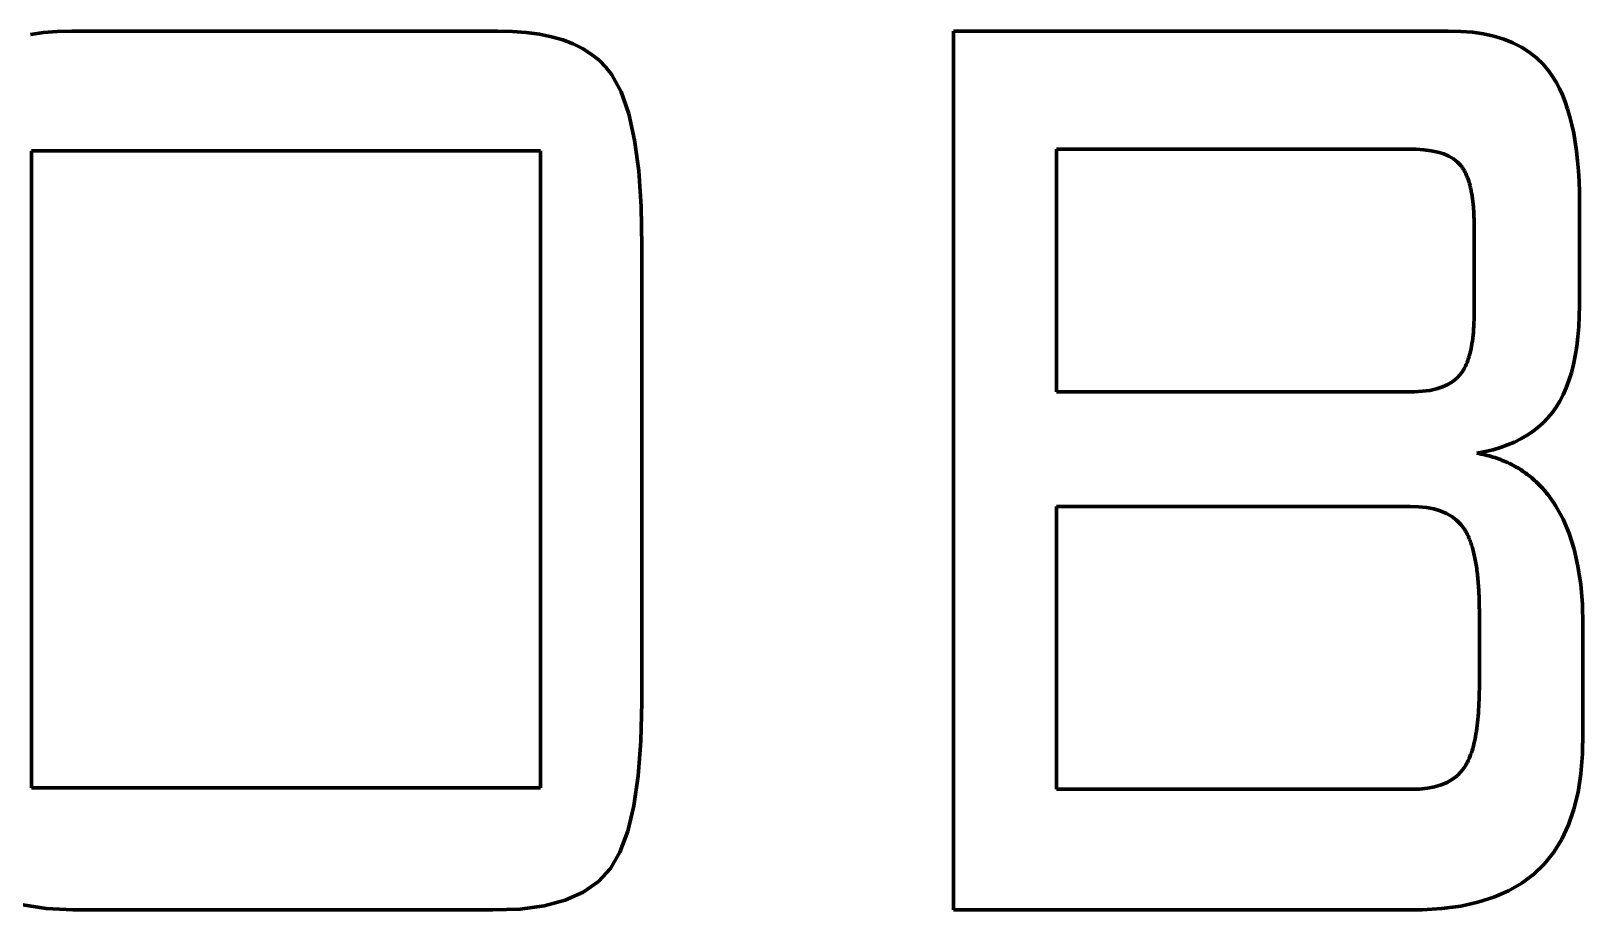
# Model space of a CAD drawing. Header units: millimetres. Extents: x 927 to 1533, y 508 to 795.
# Drawn here: x 1183.773 to 1188.036, y 638.744 to 641.157 of the extents above; entities that cross this region are included whole.
import ezdxf

# ---------------------------------------------------------------- set-up
doc = ezdxf.new("R2010")
doc.units = ezdxf.units.MM
doc.layers.add('1', color=7, linetype='Continuous', true_color=0xffffff)

msp = doc.modelspace()

# ---------------------------------------------------------------- linework, layer by layer
at = {"layer": '1', "color": 1, "linetype": 'Continuous', "lineweight": 70}
for p, q in [((1183.7715, 641.1477), (1183.8069, 641.1528)), ((1183.8069, 641.1528), (1183.8447, 641.156)), ((1183.8447, 641.156), (1183.885, 641.1572)), ((1183.885, 641.1572), (1183.9268, 641.1572)), ((1183.9268, 641.1572), (1183.9685, 641.1572)), ((1183.9685, 641.1572), (1184.0103, 641.1572)), ((1184.0103, 641.1572), (1184.0521, 641.1572)), ((1184.0521, 641.1572), (1184.0939, 641.1572)), ((1184.0939, 641.1572), (1184.1356, 641.1572)), ((1184.1356, 641.1572), (1184.1774, 641.1572)), ((1184.1774, 641.1572), (1184.2192, 641.1572)), ((1184.2192, 641.1572), (1184.2609, 641.1572)), ((1184.2609, 641.1572), (1184.3027, 641.1572)), ((1184.3027, 641.1572), (1184.3445, 641.1572)), ((1184.3445, 641.1572), (1184.3862, 641.1572)), ((1184.3862, 641.1572), (1184.428, 641.1572)), ((1184.428, 641.1572), (1184.4698, 641.1572)), ((1184.4698, 641.1572), (1184.5115, 641.1572)), ((1184.5115, 641.1572), (1184.5533, 641.1572)), ((1184.5533, 641.1572), (1184.5951, 641.1572)), ((1184.5951, 641.1572), (1184.6368, 641.1572)), ((1184.6368, 641.1572), (1184.6786, 641.1572)), ((1184.6786, 641.1572), (1184.7204, 641.1572)), ((1184.7204, 641.1572), (1184.7621, 641.1572)), ((1184.7621, 641.1572), (1184.8039, 641.1572)), ((1184.8039, 641.1572), (1184.8457, 641.1572)), ((1184.8457, 641.1572), (1184.8875, 641.1572)), ((1184.8875, 641.1572), (1184.9292, 641.1572)), ((1184.9292, 641.1572), (1184.971, 641.1572)), ((1184.971, 641.1572), (1185.0128, 641.1572)), ((1185.0128, 641.1572), (1185.0545, 641.1572)), ((1185.0545, 641.1572), (1185.0952, 641.1563)), ((1185.0952, 641.1563), (1185.1335, 641.1534)), ((1185.1335, 641.1534), (1185.1694, 641.1485)), ((1185.1694, 641.1485), (1185.2028, 641.1416)), ((1185.2028, 641.1416), (1185.2337, 641.1327)), ((1185.2337, 641.1327), (1185.2623, 641.1218)), ((1186.3074, 641.1572), (1186.3074, 638.7439)), ((1186.3074, 641.1572), (1186.3422, 641.1572)), ((1186.3422, 641.1572), (1186.3771, 641.1572)), ((1186.3771, 641.1572), (1186.4119, 641.1572)), ((1186.4119, 641.1572), (1186.4468, 641.1572)), ((1186.4468, 641.1572), (1186.4816, 641.1572)), ((1186.4816, 641.1572), (1186.5164, 641.1572)), ((1186.5164, 641.1572), (1186.5513, 641.1572)), ((1186.5513, 641.1572), (1186.5861, 641.1572)), ((1186.5861, 641.1572), (1186.621, 641.1572)), ((1186.621, 641.1572), (1186.6558, 641.1572)), ((1186.6558, 641.1572), (1186.6906, 641.1572)), ((1186.6906, 641.1572), (1186.7255, 641.1572)), ((1186.7255, 641.1572), (1186.7603, 641.1572)), ((1186.7603, 641.1572), (1186.7952, 641.1572)), ((1186.7952, 641.1572), (1186.83, 641.1572)), ((1186.83, 641.1572), (1186.8649, 641.1572)), ((1186.8649, 641.1572), (1186.8997, 641.1572)), ((1186.8997, 641.1572), (1186.9345, 641.1572)), ((1186.9345, 641.1572), (1186.9694, 641.1572)), ((1186.9694, 641.1572), (1187.0042, 641.1572)), ((1187.0042, 641.1572), (1187.0391, 641.1572)), ((1187.0391, 641.1572), (1187.0739, 641.1572)), ((1187.0739, 641.1572), (1187.1087, 641.1572)), ((1187.1087, 641.1572), (1187.1436, 641.1572)), ((1187.1436, 641.1572), (1187.1784, 641.1572)), ((1187.1784, 641.1572), (1187.2133, 641.1572)), ((1187.2133, 641.1572), (1187.2481, 641.1572)), ((1187.2481, 641.1572), (1187.2829, 641.1572)), ((1187.2829, 641.1572), (1187.3178, 641.1572)), ((1187.3178, 641.1572), (1187.3526, 641.1572)), ((1187.3526, 641.1572), (1187.3875, 641.1572)), ((1187.3875, 641.1572), (1187.4223, 641.1572)), ((1187.4223, 641.1572), (1187.4571, 641.1572)), ((1187.4571, 641.1572), (1187.492, 641.1572)), ((1187.492, 641.1572), (1187.5268, 641.1572)), ((1187.5268, 641.1572), (1187.5617, 641.1572)), ((1187.5617, 641.1572), (1187.5965, 641.1572)), ((1187.5965, 641.1572), (1187.6314, 641.1572)), ((1187.6314, 641.1572), (1187.6662, 641.1572)), ((1187.6662, 641.1572), (1187.7003, 641.1564)), ((1187.7003, 641.1564), (1187.7325, 641.1537)), ((1187.7325, 641.1537), (1187.763, 641.1492)), ((1187.763, 641.1492), (1187.7918, 641.1429)), ((1187.7918, 641.1429), (1187.8187, 641.1347)), ((1187.8187, 641.1347), (1187.8439, 641.1246)), ((1187.8439, 641.1246), (1187.8672, 641.1127)), ((1185.2623, 641.1218), (1185.2883, 641.1089)), ((1185.2883, 641.1089), (1185.312, 641.094)), ((1185.312, 641.094), (1185.3332, 641.0771)), ((1187.8672, 641.1127), (1187.8888, 641.099)), ((1187.8888, 641.099), (1187.9086, 641.0834)), ((1187.9086, 641.0834), (1187.9266, 641.066)), ((1185.3332, 641.0771), (1185.352, 641.0582)), ((1185.352, 641.0582), (1185.3684, 641.0373)), ((1187.9266, 641.066), (1187.9428, 641.0467)), ((1187.9428, 641.0467), (1187.953, 641.0321)), ((1185.3684, 641.0373), (1185.3941, 640.99)), ((1187.953, 641.0321), (1187.9625, 641.0164)), ((1187.9625, 641.0164), (1187.9714, 640.9997)), ((1187.9714, 640.9997), (1187.9797, 640.9819)), ((1185.3941, 640.99), (1185.415, 640.9302)), ((1187.9797, 640.9819), (1187.9872, 640.963)), ((1187.9872, 640.963), (1187.9942, 640.943)), ((1185.415, 640.9302), (1185.4311, 640.8578)), ((1187.9942, 640.943), (1188.0004, 640.922)), ((1188.0004, 640.922), (1188.006, 640.8999)), ((1188.006, 640.8999), (1188.0109, 640.8768)), ((1188.0109, 640.8768), (1188.0152, 640.8525)), ((1183.7743, 640.8284), (1185.1724, 640.8284)), ((1183.7743, 639.0795), (1183.7743, 640.8284)), ((1185.1724, 640.8284), (1185.1724, 639.0795)), ((1185.4311, 640.8578), (1185.4424, 640.773)), ((1186.5902, 640.1667), (1186.5902, 640.8327)), ((1186.6138, 640.8327), (1186.5902, 640.8327)), ((1186.6373, 640.8327), (1186.6138, 640.8327)), ((1186.6608, 640.8327), (1186.6373, 640.8327)), ((1186.6843, 640.8327), (1186.6608, 640.8327)), ((1186.7078, 640.8327), (1186.6843, 640.8327)), ((1186.7313, 640.8327), (1186.7078, 640.8327)), ((1186.7549, 640.8327), (1186.7313, 640.8327)), ((1186.7784, 640.8327), (1186.7549, 640.8327)), ((1186.8019, 640.8327), (1186.7784, 640.8327)), ((1186.8254, 640.8327), (1186.8019, 640.8327)), ((1186.8489, 640.8327), (1186.8254, 640.8327)), ((1186.8724, 640.8327), (1186.8489, 640.8327)), ((1186.8959, 640.8327), (1186.8724, 640.8327)), ((1186.9195, 640.8327), (1186.8959, 640.8327)), ((1186.943, 640.8327), (1186.9195, 640.8327)), ((1186.9665, 640.8327), (1186.943, 640.8327)), ((1186.99, 640.8327), (1186.9665, 640.8327)), ((1187.0135, 640.8327), (1186.99, 640.8327)), ((1187.037, 640.8327), (1187.0135, 640.8327)), ((1187.0605, 640.8327), (1187.037, 640.8327)), ((1187.0841, 640.8327), (1187.0605, 640.8327)), ((1187.1076, 640.8327), (1187.0841, 640.8327)), ((1187.1311, 640.8327), (1187.1076, 640.8327)), ((1187.1546, 640.8327), (1187.1311, 640.8327)), ((1187.1781, 640.8327), (1187.1546, 640.8327)), ((1187.2016, 640.8327), (1187.1781, 640.8327)), ((1187.2251, 640.8327), (1187.2016, 640.8327)), ((1187.2487, 640.8327), (1187.2251, 640.8327)), ((1187.2722, 640.8327), (1187.2487, 640.8327)), ((1187.2957, 640.8327), (1187.2722, 640.8327)), ((1187.3192, 640.8327), (1187.2957, 640.8327)), ((1187.3427, 640.8327), (1187.3192, 640.8327)), ((1187.3662, 640.8327), (1187.3427, 640.8327)), ((1187.3898, 640.8327), (1187.3662, 640.8327)), ((1187.4133, 640.8327), (1187.3898, 640.8327)), ((1187.4368, 640.8327), (1187.4133, 640.8327)), ((1187.4603, 640.8327), (1187.4368, 640.8327)), ((1187.4838, 640.8327), (1187.4603, 640.8327)), ((1187.5073, 640.8327), (1187.4838, 640.8327)), ((1187.5308, 640.8327), (1187.5073, 640.8327)), ((1187.5544, 640.8327), (1187.5308, 640.8327)), ((1187.5776, 640.8325), (1187.5544, 640.8327)), ((1187.5992, 640.8312), (1187.5776, 640.8325)), ((1187.6191, 640.8286), (1187.5992, 640.8312)), ((1187.6372, 640.8248), (1187.6191, 640.8286)), ((1187.6536, 640.8197), (1187.6372, 640.8248)), ((1188.0152, 640.8525), (1188.0188, 640.8272)), ((1188.0188, 640.8272), (1188.0217, 640.8008)), ((1187.6681, 640.8134), (1187.6536, 640.8197)), ((1187.6809, 640.806), (1187.6681, 640.8134)), ((1187.692, 640.7973), (1187.6809, 640.806)), ((1187.7013, 640.7873), (1187.692, 640.7973)), ((1187.7027, 640.7855), (1187.7013, 640.7873)), ((1187.7041, 640.7835), (1187.7027, 640.7855)), ((1187.7055, 640.7815), (1187.7041, 640.7835)), ((1188.0217, 640.8008), (1188.0239, 640.7734)), ((1185.4424, 640.773), (1185.4488, 640.6757)), ((1187.7068, 640.7795), (1187.7055, 640.7815)), ((1187.7081, 640.7774), (1187.7068, 640.7795)), ((1187.7094, 640.7752), (1187.7081, 640.7774)), ((1187.7106, 640.773), (1187.7094, 640.7752)), ((1187.7119, 640.7707), (1187.7106, 640.773)), ((1187.7131, 640.7684), (1187.7119, 640.7707)), ((1187.7142, 640.766), (1187.7131, 640.7684)), ((1187.7154, 640.7635), (1187.7142, 640.766)), ((1187.7165, 640.761), (1187.7154, 640.7635)), ((1187.7175, 640.7584), (1187.7165, 640.761)), ((1187.7186, 640.7558), (1187.7175, 640.7584)), ((1187.7196, 640.7531), (1187.7186, 640.7558)), ((1187.7206, 640.7504), (1187.7196, 640.7531)), ((1187.7216, 640.7476), (1187.7206, 640.7504)), ((1187.7225, 640.7447), (1187.7216, 640.7476)), ((1187.7234, 640.7418), (1187.7225, 640.7447)), ((1187.7243, 640.7389), (1187.7234, 640.7418)), ((1188.0239, 640.7734), (1188.0255, 640.7448)), ((1188.0255, 640.7448), (1188.0264, 640.7152)), ((1187.7251, 640.7358), (1187.7243, 640.7389)), ((1187.726, 640.7327), (1187.7251, 640.7358)), ((1187.7267, 640.7296), (1187.726, 640.7327)), ((1187.7275, 640.7264), (1187.7267, 640.7296)), ((1187.7282, 640.7231), (1187.7275, 640.7264)), ((1187.7289, 640.7198), (1187.7282, 640.7231)), ((1187.7296, 640.7165), (1187.7289, 640.7198)), ((1187.7303, 640.713), (1187.7296, 640.7165)), ((1187.7309, 640.7095), (1187.7303, 640.713)), ((1187.7315, 640.706), (1187.7309, 640.7095)), ((1187.732, 640.7024), (1187.7315, 640.706)), ((1187.7326, 640.6987), (1187.732, 640.7024)), ((1187.7331, 640.695), (1187.7326, 640.6987)), ((1188.0264, 640.7152), (1188.0267, 640.6845)), ((1185.4488, 640.6757), (1185.4505, 640.5661)), ((1187.7335, 640.6912), (1187.7331, 640.695)), ((1187.734, 640.6874), (1187.7335, 640.6912)), ((1187.7344, 640.6835), (1187.734, 640.6874)), ((1187.7348, 640.6796), (1187.7344, 640.6835)), ((1187.7352, 640.6755), (1187.7348, 640.6796)), ((1187.7355, 640.6715), (1187.7352, 640.6755)), ((1187.7358, 640.6674), (1187.7355, 640.6715)), ((1187.7361, 640.6632), (1187.7358, 640.6674)), ((1187.7363, 640.6589), (1187.7361, 640.6632)), ((1187.7365, 640.6547), (1187.7363, 640.6589)), ((1187.7367, 640.6503), (1187.7365, 640.6547)), ((1188.0267, 640.6845), (1188.0267, 640.6534)), ((1187.7369, 640.6459), (1187.7367, 640.6503)), ((1187.737, 640.6414), (1187.7369, 640.6459)), ((1187.7371, 640.6369), (1187.737, 640.6414)), ((1187.7372, 640.6323), (1187.7371, 640.6369)), ((1187.7372, 640.6277), (1187.7372, 640.6323)), ((1187.7372, 640.623), (1187.7372, 640.6277)), ((1187.7372, 640.6134), (1187.7372, 640.623)), ((1187.7372, 640.6038), (1187.7372, 640.6134)), ((1188.0267, 640.6534), (1188.0267, 640.6223)), ((1188.0267, 640.6223), (1188.0267, 640.5912)), ((1187.7372, 640.5943), (1187.7372, 640.6038)), ((1187.7372, 640.5847), (1187.7372, 640.5943)), ((1187.7372, 640.5751), (1187.7372, 640.5847)), ((1187.7372, 640.5656), (1187.7372, 640.5751)), ((1188.0267, 640.5912), (1188.0267, 640.5601)), ((1185.4505, 640.5661), (1185.4505, 640.4523)), ((1187.7372, 640.556), (1187.7372, 640.5656)), ((1187.7372, 640.5464), (1187.7372, 640.556)), ((1187.7372, 640.5368), (1187.7372, 640.5464)), ((1187.7372, 640.5273), (1187.7372, 640.5368)), ((1187.7372, 640.5177), (1187.7372, 640.5273)), ((1188.0267, 640.5601), (1188.0267, 640.529)), ((1188.0267, 640.529), (1188.0267, 640.4979)), ((1187.7372, 640.5081), (1187.7372, 640.5177)), ((1187.7372, 640.4986), (1187.7372, 640.5081)), ((1187.7372, 640.489), (1187.7372, 640.4986)), ((1187.7372, 640.4794), (1187.7372, 640.489)), ((1188.0267, 640.4979), (1188.0267, 640.4668)), ((1185.4505, 640.4523), (1185.4505, 640.3386)), ((1187.7372, 640.4698), (1187.7372, 640.4794)), ((1187.7372, 640.4603), (1187.7372, 640.4698)), ((1187.7372, 640.4507), (1187.7372, 640.4603)), ((1187.7372, 640.4411), (1187.7372, 640.4507)), ((1187.7372, 640.4316), (1187.7372, 640.4411)), ((1188.0267, 640.4668), (1188.0267, 640.4357)), ((1187.7372, 640.422), (1187.7372, 640.4316)), ((1187.7372, 640.4124), (1187.7372, 640.422)), ((1187.7372, 640.4028), (1187.7372, 640.4124)), ((1187.7372, 640.3933), (1187.7372, 640.4028)), ((1188.0267, 640.4046), (1188.0261, 640.3743)), ((1188.0267, 640.4357), (1188.0267, 640.4046)), ((1187.7364, 640.347), (1187.7368, 640.3558)), ((1187.7368, 640.3558), (1187.7371, 640.3649)), ((1187.7371, 640.3649), (1187.7372, 640.3742)), ((1187.7372, 640.3837), (1187.7372, 640.3933)), ((1187.7372, 640.3742), (1187.7372, 640.3837)), ((1188.0261, 640.3743), (1188.0247, 640.3453)), ((1185.4505, 640.3386), (1185.4505, 640.2248)), ((1187.7326, 640.3062), (1187.7336, 640.3139)), ((1187.7336, 640.3139), (1187.7345, 640.3218)), ((1187.7345, 640.3218), (1187.7352, 640.33)), ((1187.7352, 640.33), (1187.7359, 640.3384)), ((1187.7359, 640.3384), (1187.7364, 640.347)), ((1188.0224, 640.3174), (1188.0193, 640.2909)), ((1188.0247, 640.3453), (1188.0224, 640.3174)), ((1187.7239, 640.2649), (1187.7256, 640.2712)), ((1187.7256, 640.2712), (1187.7273, 640.2777)), ((1187.7273, 640.2777), (1187.7288, 640.2845)), ((1187.7288, 640.2845), (1187.7302, 640.2915)), ((1187.7302, 640.2915), (1187.7314, 640.2987)), ((1187.7314, 640.2987), (1187.7326, 640.3062)), ((1188.0193, 640.2909), (1188.0152, 640.2656)), ((1187.7081, 640.2272), (1187.7107, 640.2319)), ((1187.7107, 640.2319), (1187.7132, 640.2368)), ((1187.7132, 640.2368), (1187.7156, 640.242)), ((1187.7156, 640.242), (1187.7178, 640.2473)), ((1187.7178, 640.2473), (1187.72, 640.2529)), ((1187.72, 640.2529), (1187.722, 640.2588)), ((1187.722, 640.2588), (1187.7239, 640.2649)), ((1188.0103, 640.2416), (1188.0046, 640.2189)), ((1188.0152, 640.2656), (1188.0103, 640.2416)), ((1185.4505, 640.2248), (1185.4505, 640.111)), ((1187.6503, 640.1799), (1187.6652, 640.1866)), ((1187.6652, 640.1866), (1187.6784, 640.1946)), ((1187.6784, 640.1946), (1187.6898, 640.2039)), ((1187.6898, 640.2039), (1187.6995, 640.2146)), ((1187.6995, 640.2146), (1187.7025, 640.2186)), ((1187.7025, 640.2186), (1187.7053, 640.2228)), ((1187.7053, 640.2228), (1187.7081, 640.2272)), ((1187.9979, 640.1974), (1187.9904, 640.1772)), ((1188.0046, 640.2189), (1187.9979, 640.1974)), ((1186.5902, 640.1667), (1186.6137, 640.1667)), ((1186.6137, 640.1667), (1186.6371, 640.1667)), ((1186.6371, 640.1667), (1186.6605, 640.1667)), ((1186.6605, 640.1667), (1186.6839, 640.1667)), ((1186.6839, 640.1667), (1186.7073, 640.1667)), ((1186.7073, 640.1667), (1186.7307, 640.1667)), ((1186.7307, 640.1667), (1186.7541, 640.1667)), ((1186.7541, 640.1667), (1186.7775, 640.1667)), ((1186.7775, 640.1667), (1186.8009, 640.1667)), ((1186.8009, 640.1667), (1186.8243, 640.1667)), ((1186.8243, 640.1667), (1186.8477, 640.1667)), ((1186.8477, 640.1667), (1186.8711, 640.1667)), ((1186.8711, 640.1667), (1186.8945, 640.1667)), ((1186.8945, 640.1667), (1186.9179, 640.1667)), ((1186.9179, 640.1667), (1186.9414, 640.1667)), ((1186.9414, 640.1667), (1186.9648, 640.1667)), ((1186.9648, 640.1667), (1186.9882, 640.1667)), ((1186.9882, 640.1667), (1187.0116, 640.1667)), ((1187.0116, 640.1667), (1187.035, 640.1667)), ((1187.035, 640.1667), (1187.0584, 640.1667)), ((1187.0584, 640.1667), (1187.0818, 640.1667)), ((1187.0818, 640.1667), (1187.1052, 640.1667)), ((1187.1052, 640.1667), (1187.1286, 640.1667)), ((1187.1286, 640.1667), (1187.152, 640.1667)), ((1187.152, 640.1667), (1187.1754, 640.1667)), ((1187.1754, 640.1667), (1187.1988, 640.1667)), ((1187.1988, 640.1667), (1187.2222, 640.1667)), ((1187.2222, 640.1667), (1187.2456, 640.1667)), ((1187.2456, 640.1667), (1187.2691, 640.1667)), ((1187.2691, 640.1667), (1187.2925, 640.1667)), ((1187.2925, 640.1667), (1187.3159, 640.1667)), ((1187.3159, 640.1667), (1187.3393, 640.1667)), ((1187.3393, 640.1667), (1187.3627, 640.1667)), ((1187.3627, 640.1667), (1187.3861, 640.1667)), ((1187.3861, 640.1667), (1187.4095, 640.1667)), ((1187.4095, 640.1667), (1187.4329, 640.1667)), ((1187.4329, 640.1667), (1187.4563, 640.1667)), ((1187.4563, 640.1667), (1187.4797, 640.1667)), ((1187.4797, 640.1667), (1187.5031, 640.1667)), ((1187.5031, 640.1667), (1187.5265, 640.1667)), ((1187.5265, 640.1667), (1187.5499, 640.1667)), ((1187.5499, 640.1667), (1187.5732, 640.1668)), ((1187.5732, 640.1668), (1187.5951, 640.168)), ((1187.5951, 640.168), (1187.6153, 640.1706)), ((1187.6153, 640.1706), (1187.6336, 640.1745)), ((1187.6336, 640.1745), (1187.6503, 640.1799)), ((1187.9821, 640.1583), (1187.9729, 640.1407)), ((1187.9904, 640.1772), (1187.9821, 640.1583)), ((1185.4505, 640.111), (1185.4505, 639.9972)), ((1187.9518, 640.1092), (1187.9399, 640.095)), ((1187.9628, 640.1243), (1187.9518, 640.1092)), ((1187.9729, 640.1407), (1187.9628, 640.1243)), ((1187.8984, 640.0577), (1187.8826, 640.0471)), ((1187.9132, 640.0692), (1187.8984, 640.0577)), ((1187.927, 640.0817), (1187.9132, 640.0692)), ((1187.9399, 640.095), (1187.927, 640.0817)), ((1187.8294, 640.0207), (1187.8098, 640.0137)), ((1187.8481, 640.0286), (1187.8294, 640.0207)), ((1187.8659, 640.0374), (1187.8481, 640.0286)), ((1187.8826, 640.0471), (1187.8659, 640.0374)), ((1185.4505, 639.9972), (1185.4505, 639.8834)), ((1187.7676, 640.0023), (1187.745, 639.998)), ((1187.745, 639.998), (1187.7507, 639.997)), ((1187.7507, 639.997), (1187.7563, 639.9958)), ((1187.7563, 639.9958), (1187.7619, 639.9946)), ((1187.7619, 639.9946), (1187.7674, 639.9933)), ((1187.7674, 639.9933), (1187.7729, 639.992)), ((1187.7892, 640.0076), (1187.7676, 640.0023)), ((1187.7729, 639.992), (1187.7783, 639.9905)), ((1187.7783, 639.9905), (1187.7837, 639.989)), ((1187.7837, 639.989), (1187.789, 639.9874)), ((1187.789, 639.9874), (1187.7942, 639.9858)), ((1187.8098, 640.0137), (1187.7892, 640.0076)), ((1187.7942, 639.9858), (1187.7994, 639.9841)), ((1187.7994, 639.9841), (1187.8045, 639.9822)), ((1187.8045, 639.9822), (1187.8096, 639.9804)), ((1187.8096, 639.9804), (1187.8146, 639.9784)), ((1187.8146, 639.9784), (1187.8196, 639.9764)), ((1187.8196, 639.9764), (1187.8245, 639.9743)), ((1187.8245, 639.9743), (1187.8293, 639.9721)), ((1187.8293, 639.9721), (1187.8341, 639.9698)), ((1187.8341, 639.9698), (1187.8389, 639.9675)), ((1187.8389, 639.9675), (1187.8436, 639.9651)), ((1187.8436, 639.9651), (1187.8482, 639.9626)), ((1187.8482, 639.9626), (1187.8528, 639.96)), ((1187.8528, 639.96), (1187.8573, 639.9574)), ((1187.8573, 639.9574), (1187.8618, 639.9547)), ((1187.8618, 639.9547), (1187.8662, 639.9519)), ((1187.8662, 639.9519), (1187.8706, 639.949)), ((1187.8706, 639.949), (1187.8749, 639.9461)), ((1187.8749, 639.9461), (1187.8791, 639.9431)), ((1187.8791, 639.9431), (1187.8833, 639.94)), ((1187.8833, 639.94), (1187.8875, 639.9368)), ((1187.8875, 639.9368), (1187.8915, 639.9336)), ((1187.8915, 639.9336), (1187.8956, 639.9302)), ((1187.8956, 639.9302), (1187.8996, 639.9268)), ((1187.8996, 639.9268), (1187.9035, 639.9234)), ((1187.9035, 639.9234), (1187.9074, 639.9198)), ((1187.9074, 639.9198), (1187.9112, 639.9162)), ((1187.9112, 639.9162), (1187.9149, 639.9125)), ((1187.9149, 639.9125), (1187.9186, 639.9087)), ((1187.9186, 639.9087), (1187.9223, 639.9048)), ((1187.9223, 639.9048), (1187.9259, 639.9009)), ((1187.9259, 639.9009), (1187.9294, 639.8969)), ((1187.9294, 639.8969), (1187.9329, 639.8928)), ((1187.9329, 639.8928), (1187.9364, 639.8886)), ((1187.9364, 639.8886), (1187.9398, 639.8844)), ((1185.4505, 639.8834), (1185.4505, 639.7697)), ((1186.5902, 639.0752), (1186.5902, 639.8516)), ((1186.6139, 639.8516), (1186.5902, 639.8516)), ((1186.6376, 639.8516), (1186.6139, 639.8516)), ((1186.6613, 639.8516), (1186.6376, 639.8516)), ((1186.685, 639.8516), (1186.6613, 639.8516)), ((1186.7087, 639.8516), (1186.685, 639.8516)), ((1186.7324, 639.8516), (1186.7087, 639.8516)), ((1186.7561, 639.8516), (1186.7324, 639.8516)), ((1186.7798, 639.8516), (1186.7561, 639.8516)), ((1186.8035, 639.8516), (1186.7798, 639.8516)), ((1186.8272, 639.8516), (1186.8035, 639.8516)), ((1186.8509, 639.8516), (1186.8272, 639.8516)), ((1186.8746, 639.8516), (1186.8509, 639.8516)), ((1186.8983, 639.8516), (1186.8746, 639.8516)), ((1186.922, 639.8516), (1186.8983, 639.8516)), ((1186.9457, 639.8516), (1186.922, 639.8516)), ((1186.9694, 639.8516), (1186.9457, 639.8516)), ((1186.9931, 639.8516), (1186.9694, 639.8516)), ((1187.0168, 639.8516), (1186.9931, 639.8516)), ((1187.0404, 639.8516), (1187.0168, 639.8516)), ((1187.0641, 639.8516), (1187.0404, 639.8516)), ((1187.0878, 639.8516), (1187.0641, 639.8516)), ((1187.1115, 639.8516), (1187.0878, 639.8516)), ((1187.1352, 639.8516), (1187.1115, 639.8516)), ((1187.1589, 639.8516), (1187.1352, 639.8516)), ((1187.1826, 639.8516), (1187.1589, 639.8516)), ((1187.2063, 639.8516), (1187.1826, 639.8516)), ((1187.23, 639.8516), (1187.2063, 639.8516)), ((1187.2537, 639.8516), (1187.23, 639.8516)), ((1187.2774, 639.8516), (1187.2537, 639.8516)), ((1187.3011, 639.8516), (1187.2774, 639.8516)), ((1187.3248, 639.8516), (1187.3011, 639.8516)), ((1187.3485, 639.8516), (1187.3248, 639.8516)), ((1187.3722, 639.8516), (1187.3485, 639.8516)), ((1187.3959, 639.8516), (1187.3722, 639.8516)), ((1187.4196, 639.8516), (1187.3959, 639.8516)), ((1187.4433, 639.8516), (1187.4196, 639.8516)), ((1187.467, 639.8516), (1187.4433, 639.8516)), ((1187.4906, 639.8516), (1187.467, 639.8516)), ((1187.5143, 639.8516), (1187.4906, 639.8516)), ((1187.538, 639.8516), (1187.5143, 639.8516)), ((1187.5617, 639.8516), (1187.538, 639.8516)), ((1187.5848, 639.851), (1187.5617, 639.8516)), ((1187.6063, 639.8488), (1187.5848, 639.851)), ((1187.6262, 639.845), (1187.6063, 639.8488)), ((1187.6444, 639.8395), (1187.6262, 639.845)), ((1187.9398, 639.8844), (1187.9431, 639.8801)), ((1187.9431, 639.8801), (1187.9464, 639.8757)), ((1187.9464, 639.8757), (1187.9496, 639.8712)), ((1187.9496, 639.8712), (1187.9528, 639.8666)), ((1187.9528, 639.8666), (1187.9559, 639.862)), ((1187.9559, 639.862), (1187.9589, 639.8573)), ((1187.9589, 639.8573), (1187.962, 639.8525)), ((1187.962, 639.8525), (1187.9817, 639.8167)), ((1187.661, 639.8326), (1187.6444, 639.8395)), ((1187.676, 639.824), (1187.661, 639.8326)), ((1187.6893, 639.8139), (1187.676, 639.824)), ((1187.7009, 639.8023), (1187.6893, 639.8139)), ((1187.7109, 639.7892), (1187.7009, 639.8023)), ((1187.9817, 639.8167), (1187.9983, 639.7773)), ((1185.4505, 639.7697), (1185.4505, 639.6559)), ((1187.7125, 639.7866), (1187.7109, 639.7892)), ((1187.714, 639.784), (1187.7125, 639.7866)), ((1187.7156, 639.7812), (1187.714, 639.784)), ((1187.7171, 639.7784), (1187.7156, 639.7812)), ((1187.7186, 639.7755), (1187.7171, 639.7784)), ((1187.72, 639.7726), (1187.7186, 639.7755)), ((1187.7214, 639.7695), (1187.72, 639.7726)), ((1187.7228, 639.7664), (1187.7214, 639.7695)), ((1187.7241, 639.7632), (1187.7228, 639.7664)), ((1187.7255, 639.7599), (1187.7241, 639.7632)), ((1187.7267, 639.7565), (1187.7255, 639.7599)), ((1187.9983, 639.7773), (1188.0119, 639.7342)), ((1187.728, 639.753), (1187.7267, 639.7565)), ((1187.7292, 639.7495), (1187.728, 639.753)), ((1187.7304, 639.7459), (1187.7292, 639.7495)), ((1187.7316, 639.7422), (1187.7304, 639.7459)), ((1187.7327, 639.7384), (1187.7316, 639.7422)), ((1187.7338, 639.7345), (1187.7327, 639.7384)), ((1187.7348, 639.7306), (1187.7338, 639.7345)), ((1187.7359, 639.7265), (1187.7348, 639.7306)), ((1187.7369, 639.7224), (1187.7359, 639.7265)), ((1187.7378, 639.7182), (1187.7369, 639.7224)), ((1187.7387, 639.714), (1187.7378, 639.7182)), ((1188.0119, 639.7342), (1188.0225, 639.6876)), ((1187.7396, 639.7096), (1187.7387, 639.714)), ((1187.7405, 639.7052), (1187.7396, 639.7096)), ((1187.7413, 639.7007), (1187.7405, 639.7052)), ((1187.7422, 639.6961), (1187.7413, 639.7007)), ((1187.7429, 639.6914), (1187.7422, 639.6961)), ((1187.7437, 639.6866), (1187.7429, 639.6914)), ((1187.7444, 639.6818), (1187.7437, 639.6866)), ((1187.745, 639.6768), (1187.7444, 639.6818)), ((1187.7457, 639.6718), (1187.745, 639.6768)), ((1188.0225, 639.6876), (1188.0301, 639.6374)), ((1185.4505, 639.6559), (1185.4505, 639.5421)), ((1187.7463, 639.6668), (1187.7457, 639.6718)), ((1187.7469, 639.6616), (1187.7463, 639.6668)), ((1187.7474, 639.6563), (1187.7469, 639.6616)), ((1187.7479, 639.651), (1187.7474, 639.6563)), ((1187.7484, 639.6456), (1187.7479, 639.651)), ((1187.7488, 639.6401), (1187.7484, 639.6456)), ((1187.7492, 639.6346), (1187.7488, 639.6401)), ((1187.7496, 639.6289), (1187.7492, 639.6346)), ((1188.0301, 639.6374), (1188.0347, 639.5836)), ((1187.75, 639.6232), (1187.7496, 639.6289)), ((1187.7503, 639.6174), (1187.75, 639.6232)), ((1187.7506, 639.6115), (1187.7503, 639.6174)), ((1187.7508, 639.6055), (1187.7506, 639.6115)), ((1187.751, 639.5994), (1187.7508, 639.6055)), ((1187.7512, 639.5933), (1187.751, 639.5994)), ((1187.7513, 639.5871), (1187.7512, 639.5933)), ((1187.7515, 639.5808), (1187.7513, 639.5871)), ((1187.7515, 639.5744), (1187.7515, 639.5808)), ((1187.7516, 639.568), (1187.7515, 639.5744)), ((1187.7516, 639.5614), (1187.7516, 639.568)), ((1187.7516, 639.5509), (1187.7516, 639.5614)), ((1187.7516, 639.5404), (1187.7516, 639.5509)), ((1188.0347, 639.5836), (1188.0363, 639.5263)), ((1185.4505, 639.5421), (1185.4505, 639.4283)), ((1187.7516, 639.5299), (1187.7516, 639.5404)), ((1187.7516, 639.5195), (1187.7516, 639.5299)), ((1187.7516, 639.509), (1187.7516, 639.5195)), ((1187.7516, 639.4985), (1187.7516, 639.509)), ((1188.0363, 639.5263), (1188.0363, 639.4671)), ((1187.7516, 639.488), (1187.7516, 639.4985)), ((1187.7516, 639.4775), (1187.7516, 639.488)), ((1187.7516, 639.467), (1187.7516, 639.4775)), ((1187.7516, 639.4565), (1187.7516, 639.467)), ((1188.0363, 639.4671), (1188.0363, 639.4079)), ((1185.4505, 639.4283), (1185.4505, 639.3146)), ((1187.7516, 639.446), (1187.7516, 639.4565)), ((1187.7516, 639.4355), (1187.7516, 639.446)), ((1187.7516, 639.425), (1187.7516, 639.4355)), ((1187.7516, 639.4145), (1187.7516, 639.425)), ((1187.7516, 639.404), (1187.7516, 639.4145)), ((1187.7516, 639.3935), (1187.7516, 639.404)), ((1187.7516, 639.383), (1187.7516, 639.3935)), ((1187.7516, 639.3725), (1187.7516, 639.383)), ((1188.0363, 639.4079), (1188.0363, 639.3487)), ((1187.7513, 639.3314), (1187.7515, 639.3414)), ((1187.7515, 639.3414), (1187.7516, 639.3516)), ((1187.7516, 639.362), (1187.7516, 639.3725)), ((1187.7516, 639.3516), (1187.7516, 639.362)), ((1188.0363, 639.3487), (1188.0363, 639.2895)), ((1185.4505, 639.3146), (1185.448, 639.2071)), ((1187.749, 639.2845), (1187.7497, 639.2935)), ((1187.7497, 639.2935), (1187.7502, 639.3026)), ((1187.7502, 639.3026), (1187.7506, 639.312)), ((1187.7506, 639.312), (1187.751, 639.3216)), ((1187.751, 639.3216), (1187.7513, 639.3314)), ((1187.7447, 639.2429), (1187.7458, 639.2508)), ((1187.7458, 639.2508), (1187.7467, 639.2589)), ((1187.7467, 639.2589), (1187.7476, 639.2672)), ((1187.7476, 639.2672), (1187.7484, 639.2758)), ((1187.7484, 639.2758), (1187.749, 639.2845)), ((1188.0363, 639.2895), (1188.0363, 639.2303)), ((1185.448, 639.2071), (1185.4408, 639.1121)), ((1187.7367, 639.2), (1187.7383, 639.2066)), ((1187.7383, 639.2066), (1187.7397, 639.2134)), ((1187.7397, 639.2134), (1187.7411, 639.2205)), ((1187.7411, 639.2205), (1187.7424, 639.2278)), ((1187.7424, 639.2278), (1187.7436, 639.2352)), ((1187.7436, 639.2352), (1187.7447, 639.2429)), ((1188.0363, 639.2303), (1188.0352, 639.1722)), ((1187.7235, 639.1594), (1187.7256, 639.1646)), ((1187.7256, 639.1646), (1187.7277, 639.17)), ((1187.7277, 639.17), (1187.7297, 639.1755)), ((1187.7297, 639.1755), (1187.7316, 639.1813)), ((1187.7316, 639.1813), (1187.7334, 639.1873)), ((1187.7334, 639.1873), (1187.7351, 639.1935)), ((1187.7351, 639.1935), (1187.7367, 639.2)), ((1188.0352, 639.1722), (1188.0308, 639.1178)), ((1187.6905, 639.1125), (1187.7018, 639.1239)), ((1187.7018, 639.1239), (1187.7115, 639.1368)), ((1187.7115, 639.1368), (1187.714, 639.1409)), ((1187.714, 639.1409), (1187.7165, 639.1452)), ((1187.7165, 639.1452), (1187.7189, 639.1498)), ((1187.7189, 639.1498), (1187.7213, 639.1545)), ((1187.7213, 639.1545), (1187.7235, 639.1594)), ((1185.1724, 639.0795), (1183.7743, 639.0795)), ((1185.4408, 639.1121), (1185.4289, 639.0297)), ((1187.5876, 639.0759), (1187.6089, 639.0782)), ((1187.6089, 639.0782), (1187.6286, 639.082)), ((1187.6286, 639.082), (1187.6465, 639.0874)), ((1187.6465, 639.0874), (1187.6629, 639.0942)), ((1187.6629, 639.0942), (1187.6775, 639.1026)), ((1187.6775, 639.1026), (1187.6905, 639.1125)), ((1188.0308, 639.1178), (1188.0229, 639.0672)), ((1186.5902, 639.0752), (1186.614, 639.0752)), ((1186.614, 639.0752), (1186.6378, 639.0752)), ((1186.6378, 639.0752), (1186.6615, 639.0752)), ((1186.6615, 639.0752), (1186.6853, 639.0752)), ((1186.6853, 639.0752), (1186.7091, 639.0752)), ((1186.7091, 639.0752), (1186.7328, 639.0752)), ((1186.7328, 639.0752), (1186.7566, 639.0752)), ((1186.7566, 639.0752), (1186.7804, 639.0752)), ((1186.7804, 639.0752), (1186.8041, 639.0752)), ((1186.8041, 639.0752), (1186.8279, 639.0752)), ((1186.8279, 639.0752), (1186.8517, 639.0752)), ((1186.8517, 639.0752), (1186.8754, 639.0752)), ((1186.8754, 639.0752), (1186.8992, 639.0752)), ((1186.8992, 639.0752), (1186.923, 639.0752)), ((1186.923, 639.0752), (1186.9467, 639.0752)), ((1186.9467, 639.0752), (1186.9705, 639.0752)), ((1186.9705, 639.0752), (1186.9943, 639.0752)), ((1186.9943, 639.0752), (1187.018, 639.0752)), ((1187.018, 639.0752), (1187.0418, 639.0752)), ((1187.0418, 639.0752), (1187.0656, 639.0752)), ((1187.0656, 639.0752), (1187.0893, 639.0752)), ((1187.0893, 639.0752), (1187.1131, 639.0752)), ((1187.1131, 639.0752), (1187.1369, 639.0752)), ((1187.1369, 639.0752), (1187.1606, 639.0752)), ((1187.1606, 639.0752), (1187.1844, 639.0752)), ((1187.1844, 639.0752), (1187.2082, 639.0752)), ((1187.2082, 639.0752), (1187.2319, 639.0752)), ((1187.2319, 639.0752), (1187.2557, 639.0752)), ((1187.2557, 639.0752), (1187.2795, 639.0752)), ((1187.2795, 639.0752), (1187.3032, 639.0752)), ((1187.3032, 639.0752), (1187.327, 639.0752)), ((1187.327, 639.0752), (1187.3508, 639.0752)), ((1187.3508, 639.0752), (1187.3745, 639.0752)), ((1187.3745, 639.0752), (1187.3983, 639.0752)), ((1187.3983, 639.0752), (1187.4221, 639.0752)), ((1187.4221, 639.0752), (1187.4458, 639.0752)), ((1187.4458, 639.0752), (1187.4696, 639.0752)), ((1187.4696, 639.0752), (1187.4934, 639.0752)), ((1187.4934, 639.0752), (1187.5171, 639.0752)), ((1187.5171, 639.0752), (1187.5409, 639.0752)), ((1187.5409, 639.0752), (1187.5647, 639.0752)), ((1187.5647, 639.0752), (1187.5876, 639.0759)), ((1188.0229, 639.0672), (1188.0114, 639.0204)), ((1185.4289, 639.0297), (1185.4122, 638.9598)), ((1188.0114, 639.0204), (1187.9964, 638.9774)), ((1185.4122, 638.9598), (1185.3907, 638.9024)), ((1187.9964, 638.9774), (1187.9779, 638.938)), ((1187.9779, 638.938), (1187.9559, 638.9024)), ((1185.3907, 638.9024), (1185.3645, 638.8575)), ((1187.9303, 638.8705), (1187.9011, 638.8422)), ((1187.9559, 638.9024), (1187.9303, 638.8705)), ((1185.3314, 638.8216), (1185.29, 638.7925)), ((1185.3645, 638.8575), (1185.3314, 638.8216)), ((1187.9011, 638.8422), (1187.8683, 638.8176)), ((1185.29, 638.7925), (1185.2404, 638.7703)), ((1187.7917, 638.7789), (1187.7478, 638.765)), ((1187.8318, 638.7965), (1187.7917, 638.7789)), ((1187.8683, 638.8176), (1187.8318, 638.7965)), ((1183.8148, 638.7474), (1183.7505, 638.7575)), ((1183.8874, 638.7439), (1183.8148, 638.7474)), ((1183.9643, 638.7439), (1183.8874, 638.7439)), ((1184.0413, 638.7439), (1183.9643, 638.7439)), ((1184.1183, 638.7439), (1184.0413, 638.7439)), ((1184.1952, 638.7439), (1184.1183, 638.7439)), ((1184.2722, 638.7439), (1184.1952, 638.7439)), ((1184.3492, 638.7439), (1184.2722, 638.7439)), ((1184.4261, 638.7439), (1184.3492, 638.7439)), ((1184.5031, 638.7439), (1184.4261, 638.7439)), ((1184.5801, 638.7439), (1184.5031, 638.7439)), ((1184.657, 638.7439), (1184.5801, 638.7439)), ((1184.734, 638.7439), (1184.657, 638.7439)), ((1184.811, 638.7439), (1184.734, 638.7439)), ((1184.8879, 638.7439), (1184.811, 638.7439)), ((1184.9649, 638.7439), (1184.8879, 638.7439)), ((1185.0419, 638.7439), (1184.9649, 638.7439)), ((1185.1162, 638.746), (1185.0419, 638.7439)), ((1185.1824, 638.7548), (1185.1162, 638.746)), ((1185.2404, 638.7703), (1185.1824, 638.7548)), ((1186.3659, 638.7439), (1186.3074, 638.7439)), ((1186.4244, 638.7439), (1186.3659, 638.7439)), ((1186.4829, 638.7439), (1186.4244, 638.7439)), ((1186.5414, 638.7439), (1186.4829, 638.7439)), ((1186.5999, 638.7439), (1186.5414, 638.7439)), ((1186.6584, 638.7439), (1186.5999, 638.7439)), ((1186.7169, 638.7439), (1186.6584, 638.7439)), ((1186.7754, 638.7439), (1186.7169, 638.7439)), ((1186.8339, 638.7439), (1186.7754, 638.7439)), ((1186.8924, 638.7439), (1186.8339, 638.7439)), ((1186.9509, 638.7439), (1186.8924, 638.7439)), ((1187.0094, 638.7439), (1186.9509, 638.7439)), ((1187.0679, 638.7439), (1187.0094, 638.7439)), ((1187.1265, 638.7439), (1187.0679, 638.7439)), ((1187.185, 638.7439), (1187.1265, 638.7439)), ((1187.2435, 638.7439), (1187.185, 638.7439)), ((1187.302, 638.7439), (1187.2435, 638.7439)), ((1187.3605, 638.7439), (1187.302, 638.7439)), ((1187.419, 638.7439), (1187.3605, 638.7439)), ((1187.4775, 638.7439), (1187.419, 638.7439)), ((1187.536, 638.7439), (1187.4775, 638.7439)), ((1187.5941, 638.7442), (1187.536, 638.7439)), ((1187.649, 638.7476), (1187.5941, 638.7442)), ((1187.7003, 638.7545), (1187.649, 638.7476)), ((1187.7478, 638.765), (1187.7003, 638.7545))]:
    msp.add_line(p, q, dxfattribs=at)

doc.saveas('drawing.dxf')
